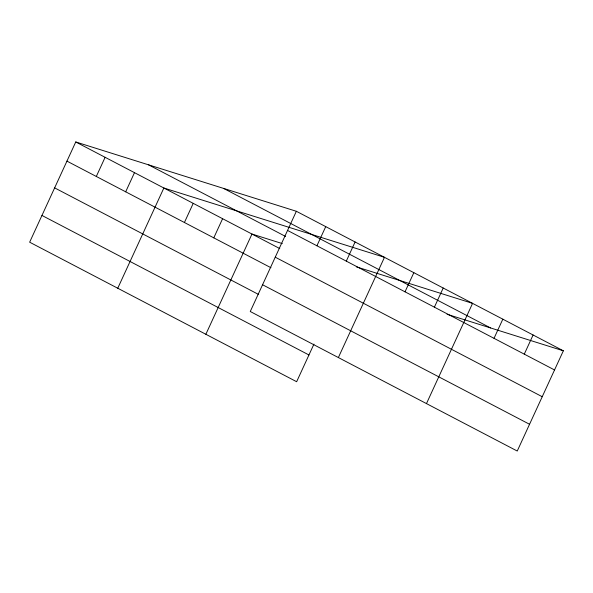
<?xml version="1.0" encoding="UTF-8"?>
<svg xmlns="http://www.w3.org/2000/svg" width="593" height="593" viewBox="0 0 593 593"><rect width="100%" height="100%" fill="white"/><g stroke="black" fill="none" stroke-linecap="round" stroke-linejoin="round"><path stroke-width="0.89" d="M296.359 211.278L250.261 311.51L517.244 451.036L563.35 350.804L296.359 211.278L75.756 141.964L29.65 242.196L296.641 381.722L313.942 344.11M96.311 176.462L105.124 157.308M125.679 191.813L134.492 172.659M117.755 288.242L163.861 188.011L384.472 257.318L338.366 357.557M184.416 222.508L193.229 203.355M213.784 237.86L222.597 218.706M205.86 334.282L251.966 234.05L282.298 243.582M316.921 245.776L325.727 226.622M346.29 261.128L355.096 241.974M405.026 291.823L413.84 272.669M434.395 307.174L443.208 288.013M426.471 403.596L472.577 303.364L356.304 266.835M494.021 338.329L502.834 319.175M524.279 354.147L533.092 334.993M447.078 314.275L563.35 350.804M223.561 188.404L490.552 327.929M287.553 230.432L554.537 369.958M148.554 164.839L285.604 236.459M75.756 141.964L279.77 248.578M275.248 257.184L542.232 396.717M66.942 161.118L270.957 267.732M262.566 284.751L529.556 424.277M54.638 187.877L258.652 294.491M41.955 215.444L308.946 354.97"/></g></svg>
